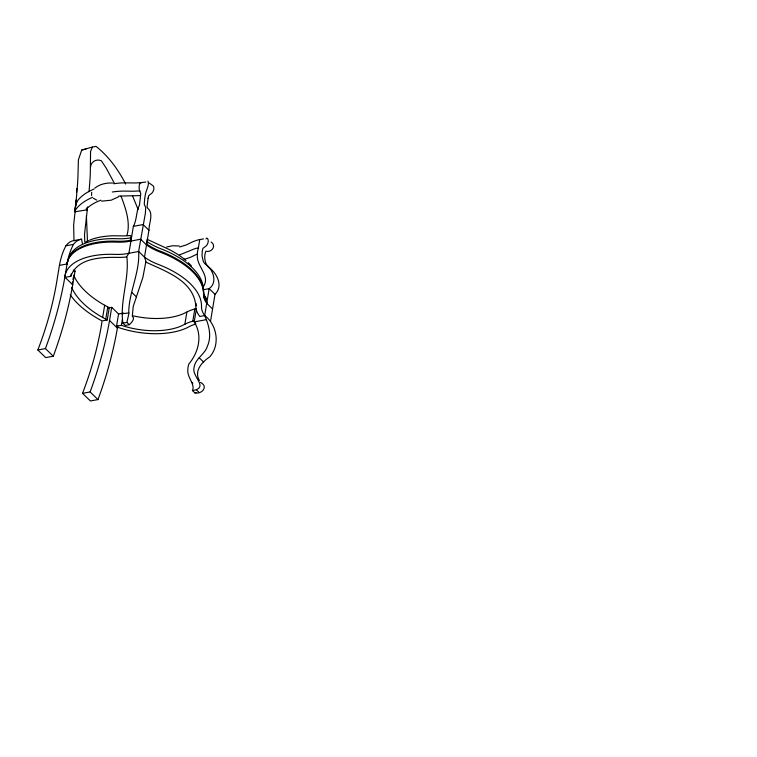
<?xml version="1.0" encoding="UTF-8"?>
<svg xmlns="http://www.w3.org/2000/svg" width="757" height="757" viewBox="0 0 757 757"><rect width="100%" height="100%" fill="white"/><g stroke="black" fill="none" stroke-linecap="round" stroke-linejoin="round"><path stroke-width="1.14" d="M75.104 270.646L72.719 284.764A396.99 278.85 -45.9 0 1 53.293 356.216L45.713 357.616L37.85 349.989A340.612 239.24 -45.9 0 0 57.267 278.529L59.443 265.385L67.032 263.985A59.935 29.968 9.4 0 1 116.767 242.145A35.891 17.941 9.4 0 0 129.438 241.341L130.639 241.114L131.027 237.783L130.734 235.711L129.617 235.559A42.354 21.177 9.4 0 1 122.019 235.9L113.607 235.777A53.454 26.732 9.4 0 0 89.667 240.13M75.946 202.98L76.05 200.009M76.533 192.098L76.798 188.663M89.477 186.307L89.96 179.731A55.176 3.577 -83.4 0 0 90.301 173.807L90.566 151.532L92.363 147.085L96.007 146.356C108.677 156.33 118.366 169.842 125.69 184.055M147.132 240.395L146.517 244.927A43.376 21.688 9.4 0 0 160.001 252.062A80.412 40.206 9.4 0 1 203.519 294.284A43.376 21.688 9.4 0 0 206.737 303.349L206.084 298.173L203.491 294.047M75.473 208.033L76.495 196.848A54.911 3.558 -83.4 0 0 77.924 177.204L78.406 159.774L81.737 150L92.363 147.085M75.35 209.187L73.628 225.264L74.006 240.594A37.812 19.152 79.6 0 0 65.935 245.779A71.395 36.166 79.6 0 0 59.443 265.385M87.604 206.898L84.51 234.509L84.803 242.221M140.48 196.29L139.525 204.57A9.841 3.246 64.3 0 1 139.373 205.308L139.316 205.507A9.718 2.877 61.9 0 1 138.966 206.103C136.222 211.638 136.828 220.24 133.374 226.352L128.898 253.273L126.835 256.519C129.494 278.917 119.549 301.683 122.927 323.125L125.312 325.444L129.277 324.715C131.302 323.097 135.635 318.262 132.305 316.303L133.223 306.453L142.893 277.393L145.94 261.288L144.483 257.143L138.635 251.466L127.413 253.576A35.891 17.941 9.4 0 1 114.742 254.38A59.935 29.968 9.4 0 0 64.988 276.201L65.991 277.176L70.846 276.277C77.271 257.758 101.731 257.077 118.224 257.408A41.616 20.808 9.4 0 0 125.681 257.068L126.57 256.964M140.48 196.271L140.793 193.726L139.364 189.818A6.87 3.482 79.6 0 1 140.537 182.73L145.846 182.049M196.451 308.468L194.227 321.895C202.857 335.569 198.608 352.223 188.947 363.89A22.483 19.218 27.3 0 0 187.831 369.586C187.017 376.125 192.344 380.96 193.082 387.082A10.655 9.112 27.3 0 1 192.448 390.574C209.793 387.944 191.294 376.371 194.066 367.609C195.069 358.534 205.024 354.484 207.494 345.977C211.884 336.013 208.866 324.99 204.693 315.555A43.376 21.688 9.4 0 1 201.494 306.509A80.422 40.216 9.4 0 0 157.976 264.297A43.376 21.688 9.4 0 1 144.483 257.143L148.94 230.242C148.845 223.353 153.945 213.588 147.833 208.317A9.718 4.656 -29.1 0 1 147.322 207.513L147.237 207.276A9.841 5.081 -31.2 0 1 147.113 206.462L148.079 198.192M86.771 207.986L86.875 209.878L75.104 211.752L74.64 211.307L76.003 203.046M53.293 356.216L45.439 348.589A396.99 278.85 -45.9 0 0 64.856 277.138L67.231 263.001A12.481 10.343 -21.8 0 1 68.442 260.153M70.846 276.277L71.215 274.053M72.227 284.083L72.596 281.859M72.965 279.636L73.334 277.412M102.649 317.467L104.674 305.241M105.753 319.199L107.778 306.964M70.231 294.766A104.059 52.025 9.4 0 0 102.081 320.949L107.21 320.003L109.235 307.777L103.283 304.465A98.325 49.167 9.4 0 1 74.091 276.144L73.703 275.188M117.761 325.926L117.401 328.112A396.99 278.85 -45.9 0 1 97.984 399.573L90.121 391.946A396.99 278.85 -45.9 0 0 109.538 320.485L111.714 307.342L108.469 307.938M195.533 324.128A35.891 17.941 9.4 0 0 189.222 326.646A59.935 29.968 9.4 0 1 117.534 327.175L116.531 326.201L118.556 313.975L123.41 313.076M116.531 326.201L121.385 325.311L122.303 319.747M121.385 325.311L125.482 326.617A54.201 27.101 9.4 0 0 180.8 326.201L184.85 324.261L186.875 312.026L188.37 311.269A41.616 20.808 9.4 0 1 194.038 309.187L196.148 308.657M203.51 238.919L199.753 239.572L198.343 248.069A28.473 24.338 27.3 0 0 197.359 255.374C196.47 266.502 210.701 275.624 203.472 286.553M192.798 321.223L194.823 308.988M199.375 380.497C193.745 370.987 202.091 361.893 209.642 356.935C220.476 345.135 217.127 324.838 204.693 315.555L199.744 316.464L198.097 313.956A49.11 24.555 9.4 0 1 195.912 307.787L196.195 303.661M204.693 315.555L209.14 288.654C218.186 282.087 212.849 268.849 205.005 263.786A9.718 8.1 -73.1 0 1 203.907 262.414L203.68 262.036A9.841 8.09 -68.2 0 1 203.131 260.815L202.024 255.771L202.289 250.775L202.952 248.353L206.415 245.722A6.87 4.826 -45.9 0 0 207.588 238.635L206.784 238.058L205.989 238.89M210.541 321.233L214.997 294.322C223.722 285.9 216.739 272.709 208.345 267.013C205.667 264.524 204.854 260.692 204.721 257.181A19.408 16.597 27.3 0 1 205.488 252.365L205.923 251.229C211.638 252.847 216.833 245.76 211.127 242.003M148.088 198.173L148.684 195.703L152.053 192.988A6.87 4.826 -45.9 0 0 153.226 185.9L149.318 183.109M90.509 167.136C90.868 161.657 96.517 158.516 101.41 160.806L106.34 168.366L114.326 183.166M91.682 192.325L91.531 195.552M122.927 323.125L126.892 322.397L129.059 312.925L121.877 313.748M94.757 188.181C99.706 184.159 106.368 182.674 112.642 183.052M196.252 392.495L194.842 392.892L192.448 390.574M118.489 196.839L111.137 200.208L101.561 201.154M128.766 312.48C128.69 292.808 140.092 272.179 138.635 251.466L145.372 213.256L145.722 207.541L144.265 204.191L144.672 198.93A19.408 2.687 -76 0 1 145.458 194.133C146.139 190.13 149.659 184.566 147.975 181.103M196.735 254.276L191.218 256.964A53.454 26.732 9.4 0 1 184.093 259.291M184.85 324.261L186.345 323.504A41.616 20.808 9.4 0 1 192.013 321.422L194.123 320.883M186.875 312.026L182.825 313.975A54.201 27.101 9.4 0 1 133.327 315.877M166.739 246.962L172.549 245.77L179.258 245.997M179.731 246.981L186.326 244.918L191.568 242.354A51.06 25.53 9.4 0 1 198.523 239.799L199.753 239.572M179.352 254.977L190.206 250.605A51.06 25.53 9.4 0 1 197.161 248.05L198.533 247.965M86.099 149.082L81.737 150M131.027 237.783L130.478 237.897A36.601 18.3 9.4 0 1 117.572 238.72A59.188 29.589 9.4 0 0 69.19 257.03M130.781 240.168L129.636 240.404A35.929 17.96 9.4 0 1 116.947 241.209A59.888 29.939 9.4 0 0 67.231 263.001M133.374 226.352L143.082 224.564L148.94 230.242M82.362 243.489L81.595 239.193L74.006 240.594A14.638 7.419 79.6 0 1 74.735 240.575M65.935 245.779L73.524 244.379A37.812 19.152 79.6 0 1 81.595 239.193M130.62 241.095L140.66 239.24L146.508 244.918M203.747 289.638L209.14 288.654L214.997 294.322M37.85 349.989L45.439 348.589M206.15 319.7L194.227 321.895L195.817 323.438M101.958 321.886A340.612 239.24 -45.9 0 1 82.532 393.337L90.121 391.946M97.984 399.573L90.395 400.964L82.532 393.337M194.842 392.892C201.968 394.605 208.733 386.231 200.416 382.38M118.679 196.11L133.648 195.732A51.06 25.53 9.4 0 0 139.818 195.561M96.745 200.122L93.404 198.268M145.637 261.998C165.329 271.271 193.631 280.497 195.826 305.885M107.21 320.003L101.258 316.691A98.325 49.167 9.4 0 1 72.066 288.379L71.678 287.414M147.028 239.269L164.629 247.397A73.987 36.998 9.4 0 1 186.023 260.588M147.009 241.568L148.949 242.893A44.067 22.038 9.4 0 0 160.276 248.533A79.722 39.866 9.4 0 1 203.425 290.385A44.067 22.038 9.4 0 0 205.469 297.728L206.453 299.233M141.247 182.806L140.698 182.617A42.354 21.177 9.4 0 1 133.1 182.957L124.678 182.834A53.454 26.732 9.4 0 0 113.692 183.743M139.875 191.067L139.326 190.868A42.354 21.177 9.4 0 1 131.727 191.209L123.315 191.086A53.454 26.732 9.4 0 0 112.32 192.004M206.718 303.32L212.566 308.998M86.875 209.878L86.156 209.187A66.673 33.336 9.4 0 1 100.955 200.189M131.85 292.439L136.392 296.839M199.214 357.796L203.756 362.196M191.398 381.831L192.884 383.269M73.315 270.079L74.896 271.612M111.695 307.323L118.792 314.202M126.892 322.397L129.277 324.715M196.413 389.846L198.798 392.164M64.856 277.138L72.719 284.764M109.538 320.485L117.401 328.112M121.063 196.148C125.056 206.935 129.277 218.3 128.037 230.014A51.135 40.414 37.1 0 1 127.015 235.153M132.579 195.949L138.115 209.471M87.471 241.057L86.393 215.575M75.104 211.752C74.858 207.986 75.662 204.229 77.895 200.302A76.542 38.266 9.4 0 1 93.972 189.08M74.64 211.307A76.542 38.266 9.4 0 1 92.609 197.331M85.806 241.947A53.454 26.732 9.4 0 1 88.654 240.556M206.841 302.355A43.357 21.679 9.4 0 1 203.661 293.319A80.374 40.187 9.4 0 0 160.153 251.116A43.357 21.679 9.4 0 1 146.678 243.981M188.238 262.622A73.987 36.998 9.4 0 1 191.483 266.086M67.032 263.985A71.395 36.166 79.6 0 1 73.524 244.379M89.468 186.411A55.176 3.577 -83.4 0 1 89.023 191.72"/></g></svg>
